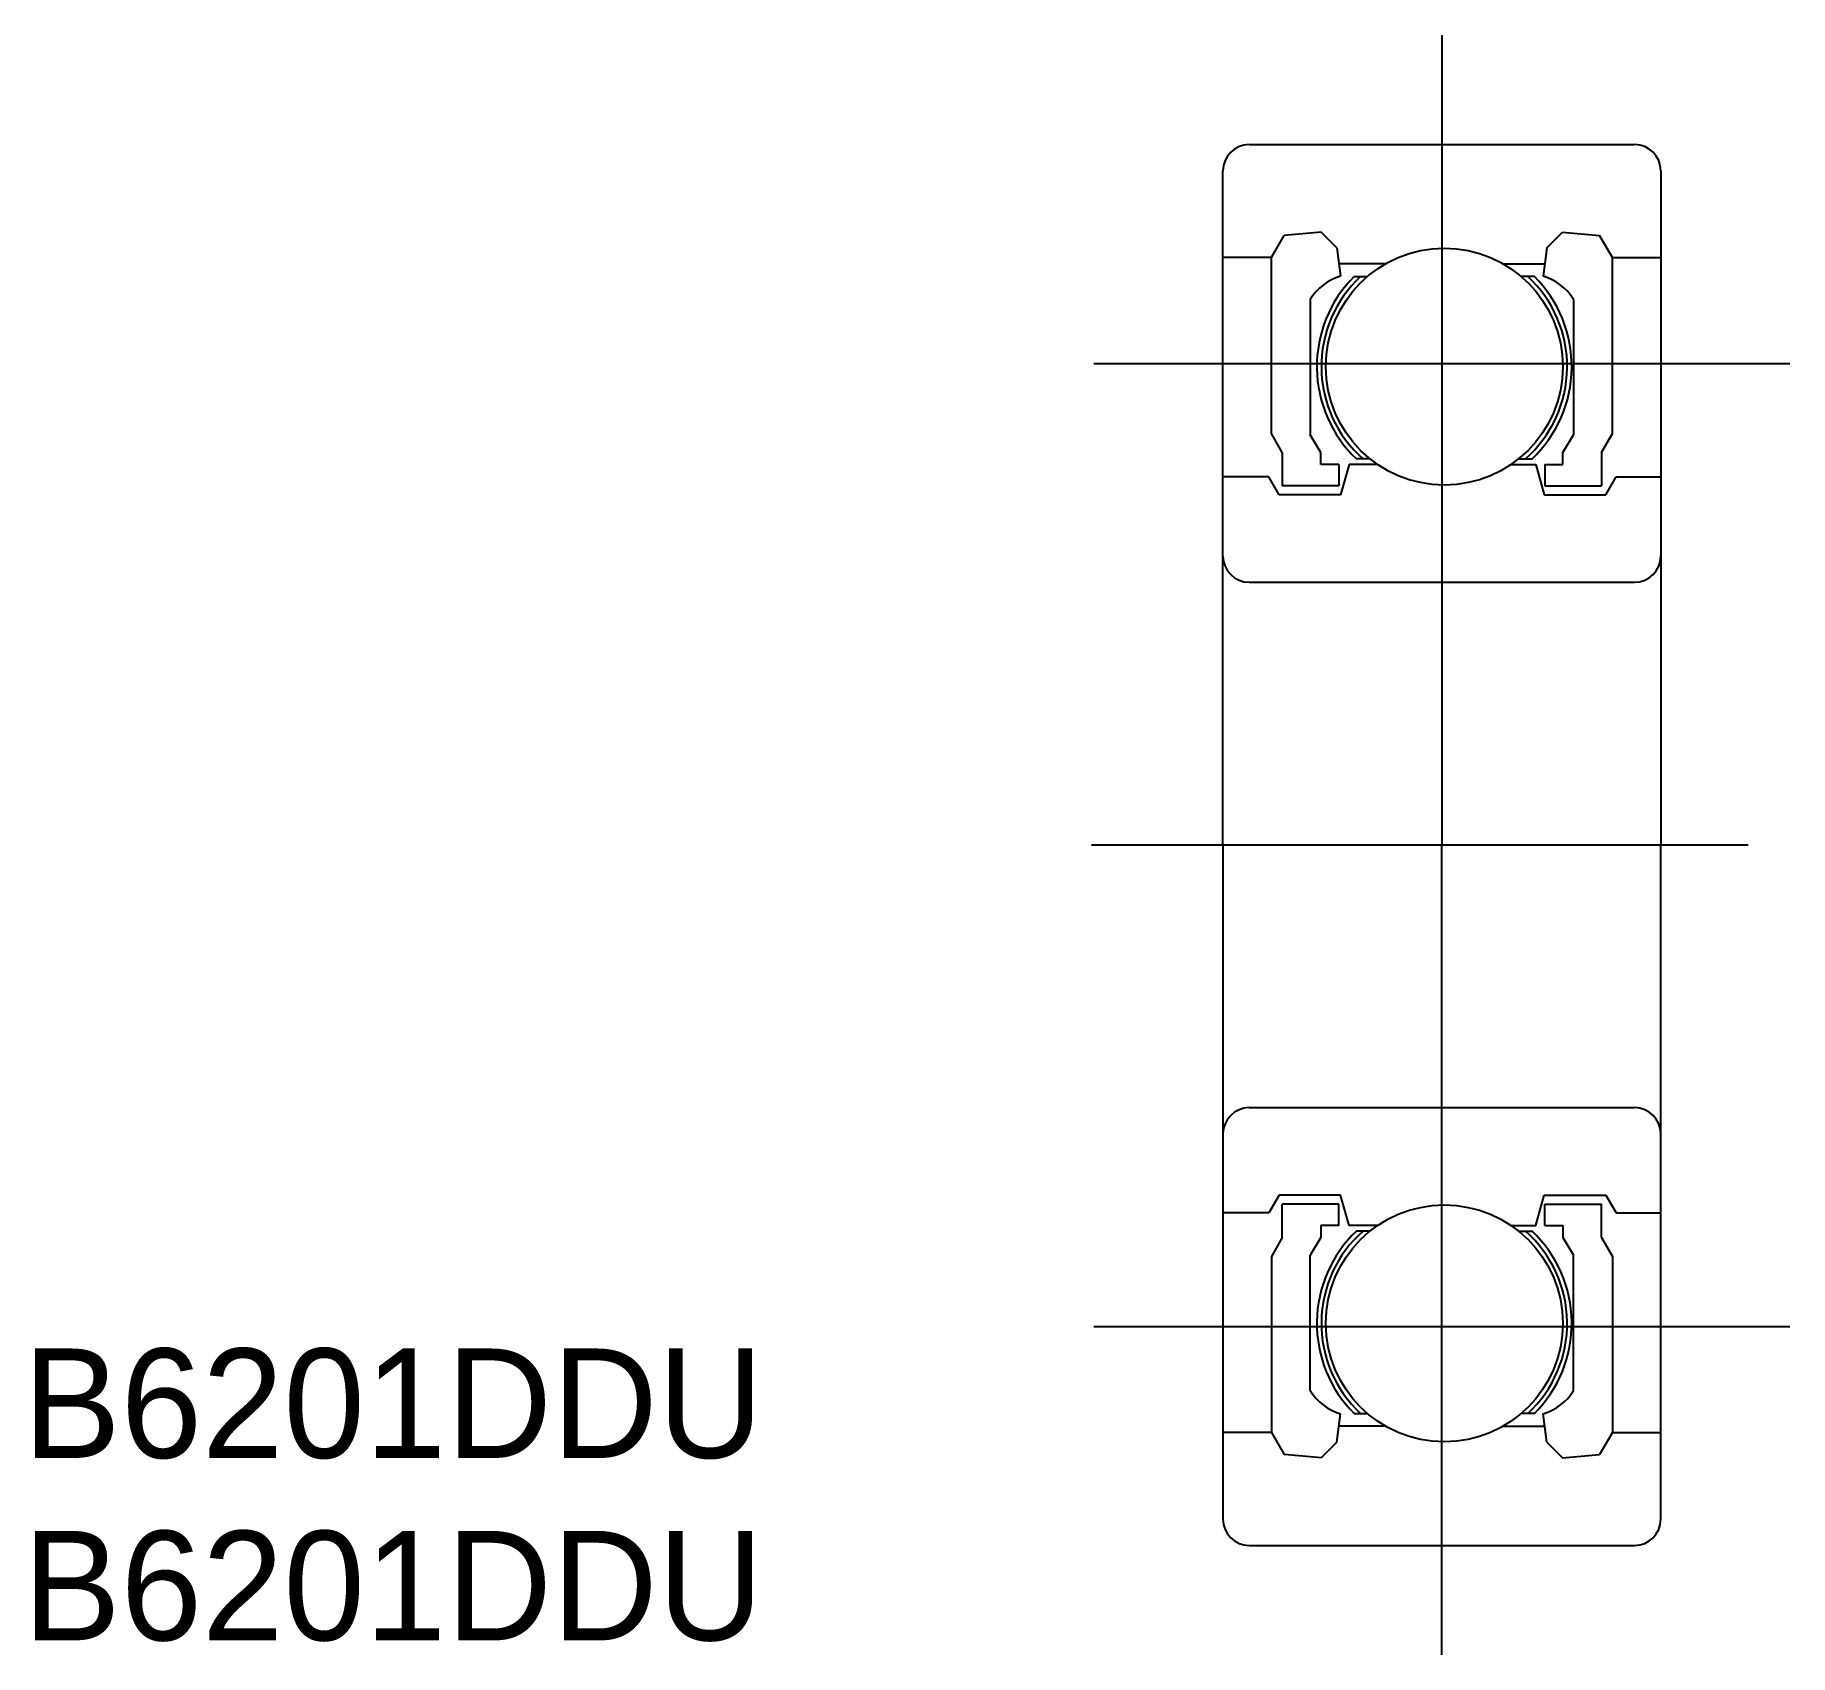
# Model space of a CAD drawing. Extents: x 724.7 to 764.8, y 607.7 to 644.7.
import ezdxf

# ---------------------------------------------------------------- set-up
doc = ezdxf.new("R2010")
doc.units = 0
doc.linetypes.add('CENTER', pattern=[50.8, 31.75, -6.35, 6.35, -6.35])
doc.layers.get('0').update_dxf_attribs({"linetype": 'CONTINUOUS'})
doc.layers.add('CENTER', color=1, linetype='CENTER')

msp = doc.modelspace()

# ---------------------------------------------------------------- linework, layer by layer
at = {"color": 7, "linetype": 'CONTINUOUS'}
for p, q in [((752.45, 642.192), (761.25, 642.192)), ((751.85, 626.192), (751.85, 641.592)), ((761.85, 641.592), (761.85, 626.192)), ((754.092, 640.192), (753.247, 640.117)), ((754.452, 639.832), (754.092, 640.192)), ((759.248, 639.832), (759.608, 640.192)), ((759.608, 640.192), (760.453, 640.117)), ((752.955, 639.612), (753.247, 640.117)), ((754.452, 639.832), (754.535, 639.182)), ((759.248, 639.832), (759.165, 639.182)), ((760.745, 639.612), (760.453, 640.117)), ((752.955, 639.612), (751.85, 639.612)), ((752.955, 635.589), (752.955, 639.612)), ((755.558, 639.467), (754.498, 639.467)), ((758.252, 639.467), (759.202, 639.467)), ((760.745, 639.612), (761.85, 639.612)), ((760.745, 635.589), (760.745, 639.612)), ((753.841, 638.655), (753.841, 635.564)), ((759.859, 638.655), (759.859, 635.564)), ((753.203, 635.155), (752.955, 635.589)), ((754.089, 635.155), (753.841, 635.564)), ((759.611, 635.155), (759.859, 635.564)), ((760.497, 635.155), (760.745, 635.589)), ((753.203, 635.155), (753.203, 634.395)), ((754.089, 634.884), (754.089, 635.155)), ((759.611, 634.884), (759.611, 635.155)), ((760.497, 635.155), (760.497, 634.395)), ((752.897, 634.598), (751.85, 634.598)), ((753.132, 634.192), (752.897, 634.598)), ((754.495, 634.884), (754.089, 634.884)), ((754.495, 634.884), (754.495, 634.395)), ((754.732, 634.884), (754.538, 634.192)), ((758.996, 634.884), (759.19, 634.192)), ((759.205, 634.884), (759.611, 634.884)), ((759.205, 634.884), (759.205, 634.395)), ((760.597, 634.192), (760.831, 634.598)), ((760.831, 634.598), (761.85, 634.598)), ((754.538, 634.192), (753.132, 634.192)), ((754.495, 634.395), (753.203, 634.395)), ((759.19, 634.192), (760.597, 634.192)), ((759.205, 634.395), (760.497, 634.395)), ((751.85, 626.192), (751.85, 610.792)), ((761.85, 610.792), (761.85, 626.192)), ((753.132, 618.192), (752.897, 617.786)), ((754.538, 618.192), (753.132, 618.192)), ((754.732, 617.499), (754.538, 618.192)), ((758.996, 617.499), (759.19, 618.192)), ((759.19, 618.192), (760.597, 618.192)), ((760.597, 618.192), (760.831, 617.786)), ((752.897, 617.786), (751.85, 617.786)), ((754.495, 617.989), (753.203, 617.989)), ((753.203, 617.229), (753.203, 617.989)), ((754.495, 617.499), (754.495, 617.989)), ((759.205, 617.499), (759.205, 617.989)), ((759.205, 617.989), (760.497, 617.989)), ((760.497, 617.229), (760.497, 617.989)), ((760.831, 617.786), (761.85, 617.786)), ((754.495, 617.499), (754.089, 617.499)), ((754.089, 617.499), (754.089, 617.229)), ((759.205, 617.499), (759.611, 617.499)), ((759.611, 617.499), (759.611, 617.229)), ((753.203, 617.229), (752.955, 616.794)), ((754.089, 617.229), (753.841, 616.82)), ((759.611, 617.229), (759.859, 616.82)), ((760.497, 617.229), (760.745, 616.794)), ((752.955, 616.794), (752.955, 612.772)), ((753.841, 613.729), (753.841, 616.82)), ((759.859, 613.729), (759.859, 616.82)), ((760.745, 616.794), (760.745, 612.772)), ((754.452, 612.552), (754.535, 613.201)), ((755.558, 612.917), (754.498, 612.917)), ((758.252, 612.917), (759.202, 612.917)), ((759.248, 612.552), (759.165, 613.201)), ((752.955, 612.772), (751.85, 612.772)), ((752.955, 612.772), (753.247, 612.266)), ((754.452, 612.552), (754.092, 612.192)), ((759.248, 612.552), (759.608, 612.192)), ((760.745, 612.772), (760.453, 612.266)), ((760.745, 612.772), (761.85, 612.772)), ((754.092, 612.192), (753.247, 612.266)), ((759.608, 612.192), (760.453, 612.266)), ((752.45, 610.192), (761.25, 610.192))]:
    msp.add_line(p, q, dxfattribs=at)
for p, q in [((754.845, 639.176), (755.146, 639.176)), ((754.845, 639.176), (755.146, 639.176)), ((758.964, 639.176), (758.663, 639.176)), ((758.964, 639.176), (758.663, 639.176)), ((755.209, 635.011), (754.899, 635.011)), ((758.6, 635.011), (758.911, 635.011)), ((755.38, 634.884), (754.732, 634.884)), ((758.429, 634.884), (758.996, 634.884)), ((752.45, 632.192), (761.25, 632.192)), ((752.45, 620.192), (761.25, 620.192)), ((755.38, 617.499), (754.732, 617.499)), ((755.209, 617.373), (754.899, 617.373)), ((758.429, 617.499), (758.996, 617.499)), ((758.6, 617.373), (758.911, 617.373)), ((754.845, 613.207), (755.146, 613.207)), ((754.845, 613.207), (755.146, 613.207)), ((758.964, 613.207), (758.663, 613.207)), ((758.964, 613.207), (758.663, 613.207))]:
    msp.add_line(p, q)
for centre in [(756.905, 637.12), (756.905, 615.264)]:
    msp.add_circle(centre, 2.706, dxfattribs=at)
for centre, radius, start, end in [((752.45, 641.592), 0.6, 90, 180), ((761.25, 641.592), 0.6, 0, 90), ((754.877, 638.013), 1.218, 106.2645, 148.2193), ((756.905, 637.12), 2.911, 135.0413, 226.4324), ((756.905, 637.12), 2.808, 132.9151, 228.6756), ((756.905, 637.12), 2.808, 311.3244, 47.0849), ((756.905, 637.12), 2.911, 313.5676, 44.9587), ((758.823, 638.013), 1.218, 31.7807, 73.7355), ((752.45, 632.792), 0.6, 180, 270), ((761.25, 632.792), 0.6, 270, 0), ((752.45, 619.592), 0.6, 90, 180), ((761.25, 619.592), 0.6, 0, 90), ((756.905, 615.264), 2.911, 133.5676, 224.9587), ((756.905, 615.264), 2.808, 131.3244, 227.0849), ((756.905, 615.264), 2.808, 312.9151, 48.6756), ((756.905, 615.264), 2.911, 315.0413, 46.4324), ((754.877, 614.371), 1.218, 211.7807, 253.7355), ((758.823, 614.371), 1.218, 286.2645, 328.2193), ((752.45, 610.792), 0.6, 180, 270), ((761.25, 610.792), 0.6, 270, 0)]:
    msp.add_arc(centre, radius, start, end, dxfattribs=at)
at = {"layer": 'CENTER', "color": 1, "linetype": 'CENTER'}
for p, q in [((756.85, 644.692), (756.85, 626.192)), ((748.9, 637.192), (764.8, 637.192)), ((748.85, 626.192), (763.85, 626.192)), ((756.85, 607.692), (756.85, 626.192)), ((748.9, 615.192), (764.8, 615.192))]:
    msp.add_line(p, q, dxfattribs=at)

# ---------------------------------------------------------------- texts
at = {"color": 7, "linetype": 'CONTINUOUS'}
for p in [(724.441, 612.191), (724.441, 608.025)]:
    msp.add_text('B6201DDU', height=2.5, dxfattribs=at).set_placement(p)

doc.saveas('drawing.dxf')
